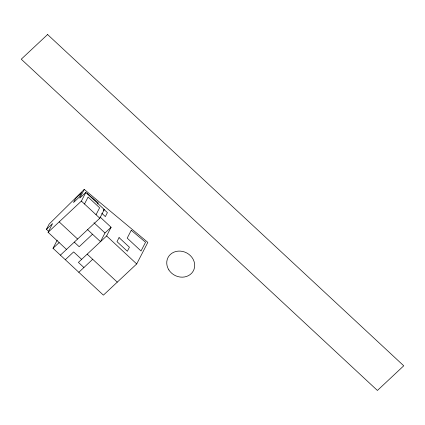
<?xml version="1.0" encoding="UTF-8"?>
<svg xmlns="http://www.w3.org/2000/svg" width="425" height="425" viewBox="0 0 425 425"><rect width="100%" height="100%" fill="white"/><g stroke="black" fill="none" stroke-linecap="round" stroke-linejoin="round"><path stroke-width="0.64" d="M48.854 231.551L46.453 229.314L49.141 224.102L84.24 189.428L147.826 242.388L136.701 263.941L103.397 295.141L53.024 248.29L57.21 240.178M66.502 249.427L48.073 232.284L52.557 223.598L46.453 229.314M84.24 189.428L79.757 198.114L85.861 192.398L104.29 209.536L99.806 218.227L60.398 255.143M48.073 232.284L81.377 201.089L85.861 192.398M84.506 204L88.097 197.046L99.631 207.777L96.045 214.726M97.686 203.973L98.265 202.847L86.971 193.439M100.093 217.032L111.084 227.253L104.98 232.974L100.491 241.666L87.593 229.665M83.916 267.516L78.402 262.39L106.617 235.96L111.084 227.253M53.024 248.29L59.128 242.569M103.349 210.417L104.29 209.536M65.312 259.717L73.637 251.919L81.637 259.356M92.507 234.239L79.188 246.718L74.274 242.144M78.827 272.287L92.703 259.287M103.79 209.27L107.403 212.627L105.352 216.596L101.74 213.238M81.377 201.089L99.806 218.227M93.989 222.753L104.98 232.974M106.601 235.944L136.701 263.941M59.171 221.887L77.605 239.025M87.189 254.161L117.273 282.142M75.533 198.624L73.525 202.518L79.236 197.163L81.552 192.679L75.533 198.624M119.069 237.602L116.997 241.628L127.346 251.255L129.423 247.233L119.069 237.602M131.235 230.313L127.203 238.127L141.031 250.989L145.552 242.234L131.235 230.313M47.584 34.537L21.25 59.203L377.416 390.463L403.75 365.797L47.584 34.537M168.837 269.896A14.307 12.692 27.3 0 0 193.046 271.373A14.307 12.692 27.3 0 0 180.264 251.106A14.307 12.692 27.3 0 0 168.837 269.896"/></g></svg>
